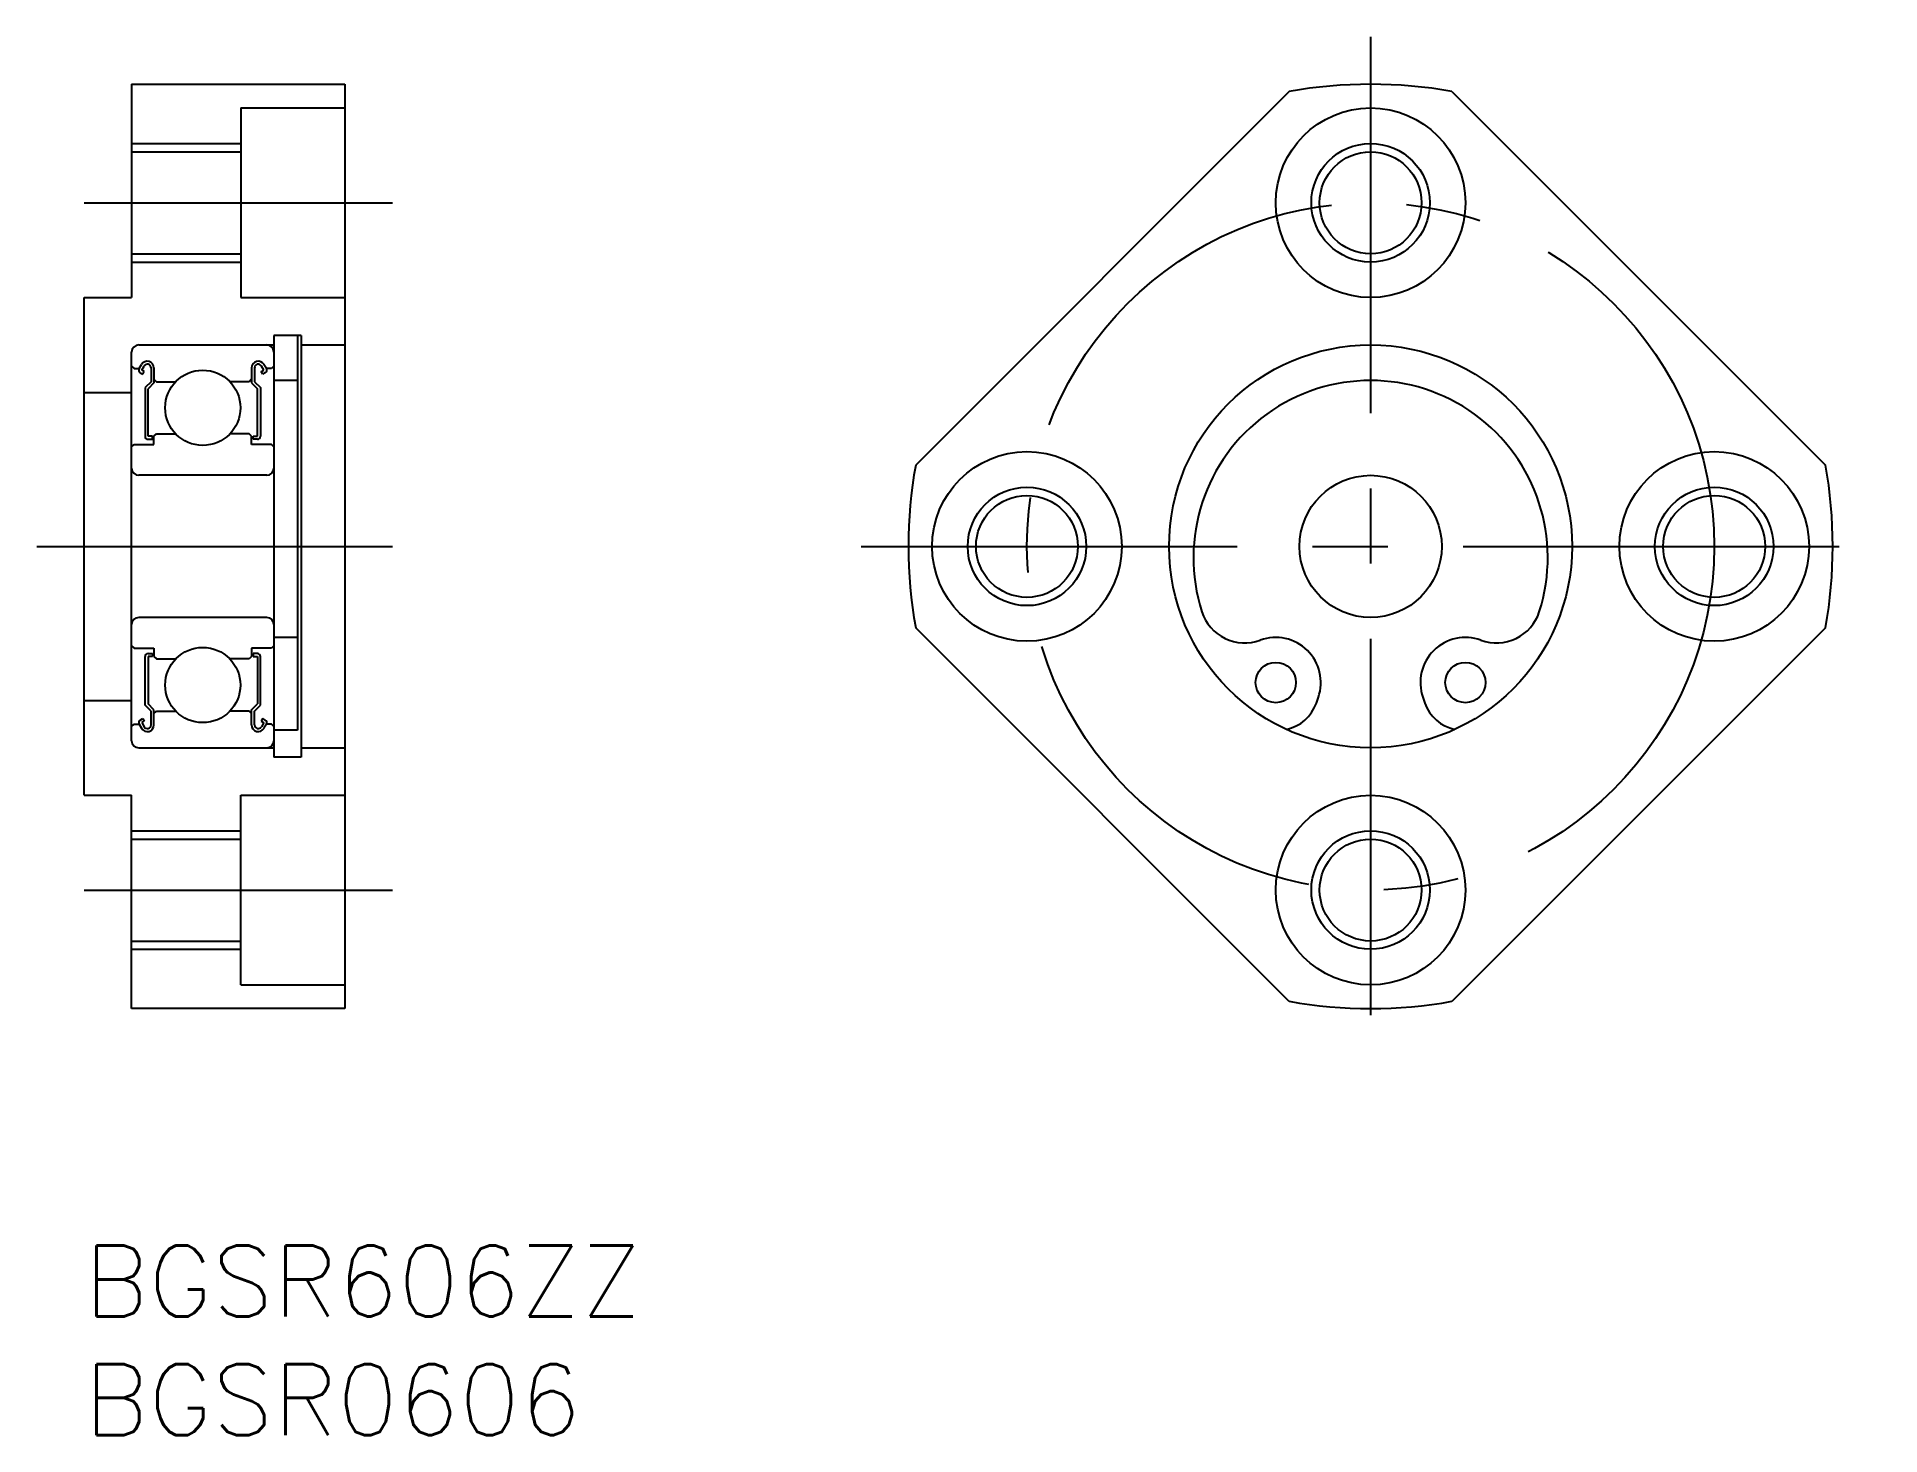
# Model space of a CAD drawing. Extents: x -2 to 75.8, y -8 to 51.
import ezdxf

# ---------------------------------------------------------------- set-up
doc = ezdxf.new("R2010")
doc.units = 0
doc.header["$LTSCALE"] = 0.5
doc.linetypes.add('CENTER', pattern=[50.8, 31.75, -6.35, 6.35, -6.35])
for name, color, linetype in [('MSM_CENTER', 1, 'CENTER'), ('MSM_CONTINUOUS', 7, 'CONTINUOUS'), ('MSM_NARROW', 5, 'CONTINUOUS'), ('MSM_PART_NUMBER', 7, 'CONTINUOUS')]:
    doc.layers.add(name, color=color, linetype=linetype)
doc.styles.get("Standard").update_dxf_attribs({"font": 'txt.shx', "height": 3, "bigfont": 'bigfont.shx'})

# ---------------------------------------------------------------- blocks, each defined once
blk = doc.blocks.new('*U3')
at = {"layer": 'MSM_PART_NUMBER'}
blk.add_text('BGSR606ZZ', height=3, dxfattribs=at).set_placement((0, -3))
blk = doc.blocks.new('*U4')
at = {"layer": 'MSM_PART_NUMBER'}
blk.add_text('BGSR0606', height=3, dxfattribs=at).set_placement((0, -8))

msp = doc.modelspace()

# ---------------------------------------------------------------- linework, layer by layer
at = {"layer": 'MSM_CENTER'}
for p, q in [((54.278, 51), (54.278, 8)), ((0, 44), (13, 44)), ((-2, 29.5), (13, 29.5)), ((32.778, 29.5), (75.778, 29.5)), ((0, 15), (13, 15))]:
    msp.add_line(p, q, dxfattribs=at)
msp.add_circle((54.278, 29.5), 14.5, dxfattribs=at)
at = {"layer": 'MSM_CONTINUOUS'}
for p, q in [((2, 49), (11, 49)), ((2, 49), (2, 40)), ((11, 49), (11, 10)), ((50.846, 48.696), (35.082, 32.932)), ((57.71, 48.696), (73.473, 32.932)), ((6.6, 48), (6.6, 40)), ((6.6, 48), (11, 48)), ((2, 46.15), (6.6, 46.15)), ((2, 41.85), (6.6, 41.85)), ((0, 19), (0, 40)), ((0, 40), (2, 40)), ((6.6, 40), (11, 40)), ((9.15, 38.4, 0.5), (8, 38.4, 0.5)), ((8, 38.4), (8, 20.6)), ((9, 38.4), (9, 21.745)), ((9.15, 38.4), (9.15, 20.6)), ((2, 21.3), (2, 37.7)), ((2.3, 38), (8, 38)), ((9.15, 38, 1), (11, 38, 1)), ((2, 37.1), (2.1, 37)), ((2.1, 37), (2.314, 37)), ((2.314, 37), (2.416, 37.173)), ((2.36, 36.829), (2.469, 36.766)), ((2.423, 36.937), (2.525, 37.11)), ((2.531, 36.874), (2.423, 36.937)), ((2.469, 36.766), (2.531, 36.874)), ((2.816, 37.032), (2.816, 36.45)), ((2.942, 37.032), (2.942, 36.398)), ((7.058, 37.032), (7.058, 36.398)), ((7.184, 37.032), (7.184, 36.45)), ((7.469, 36.874), (7.577, 36.937)), ((7.531, 36.766), (7.469, 36.874)), ((7.577, 36.937), (7.475, 37.11)), ((7.64, 36.829), (7.531, 36.766)), ((7.686, 37), (7.584, 37.173)), ((7.9, 37), (7.686, 37)), ((8, 37.1), (7.9, 37)), ((0, 36), (2, 36)), ((2.816, 36.45), (2.565, 36.199)), ((2.565, 36.199), (2.565, 34.146)), ((2.942, 36.398), (2.691, 36.147)), ((2.691, 34.146), (2.691, 36.147)), ((2.942, 36.55), (3.042, 36.45)), ((3.042, 36.45), (3.855, 36.45)), ((6.958, 36.45), (6.145, 36.45)), ((7.058, 36.55), (6.958, 36.45)), ((7.058, 36.398), (7.309, 36.147)), ((7.184, 36.45), (7.435, 36.199)), ((7.309, 34.146), (7.309, 36.147)), ((7.435, 36.199), (7.435, 34.146)), ((9, 36.5, 0.5), (8, 36.5, 0.5)), ((2.942, 34.15), (3.042, 34.25)), ((3.042, 34.25), (3.855, 34.25)), ((6.958, 34.25), (6.145, 34.25)), ((7.058, 34.15), (6.958, 34.25)), ((2, 33.7), (2.1, 33.8)), ((2.1, 33.8), (2.942, 33.8)), ((2.879, 34.146), (2.691, 34.146)), ((2.691, 34.02), (2.879, 34.02)), ((2.879, 34.02), (2.879, 34.146)), ((2.942, 33.8), (2.942, 34.15)), ((7.058, 33.8), (7.058, 34.15)), ((7.9, 33.8), (7.058, 33.8)), ((7.121, 34.02), (7.121, 34.146)), ((7.121, 34.146), (7.309, 34.146)), ((7.309, 34.02), (7.121, 34.02)), ((8, 33.7), (7.9, 33.8)), ((7.7, 32.5), (2.3, 32.5)), ((7.7, 26.5), (2.3, 26.5)), ((50.846, 10.304), (35.082, 26.068)), ((73.473, 26.068), (57.71, 10.304)), ((2, 25.3), (2.1, 25.2)), ((2.1, 25.2), (2.942, 25.2)), ((2.691, 24.98), (2.879, 24.98)), ((2.879, 24.98), (2.879, 24.854)), ((2.942, 25.2), (2.942, 24.85)), ((7.058, 25.2), (7.058, 24.85)), ((7.9, 25.2), (7.058, 25.2)), ((7.121, 24.98), (7.121, 24.854)), ((7.309, 24.98), (7.121, 24.98)), ((8, 25.3), (7.9, 25.2)), ((9, 25.655, 0.5), (8, 25.655, 0.5)), ((2.565, 22.801), (2.565, 24.854)), ((2.691, 24.854), (2.691, 22.853)), ((2.879, 24.854), (2.691, 24.854)), ((2.942, 24.85), (3.042, 24.75)), ((3.042, 24.75), (3.855, 24.75)), ((6.958, 24.75), (6.145, 24.75)), ((7.058, 24.85), (6.958, 24.75)), ((7.121, 24.854), (7.309, 24.854)), ((7.309, 24.854), (7.309, 22.853)), ((7.435, 22.801), (7.435, 24.854)), ((0, 23), (2, 23)), ((2.816, 22.55), (2.565, 22.801)), ((2.942, 22.602), (2.691, 22.853)), ((2.942, 21.968), (2.942, 22.602)), ((7.058, 22.602), (7.309, 22.853)), ((7.058, 21.968), (7.058, 22.602)), ((7.184, 22.55), (7.435, 22.801)), ((51.988, 22.889, 0.5), (52.073, 23.134, 0.5)), ((56.482, 23.134, 0.5), (56.567, 22.889, 0.5)), ((2, 21.9), (2.1, 22)), ((2.1, 22), (2.314, 22)), ((2.314, 22), (2.416, 21.827)), ((2.36, 22.171), (2.469, 22.234)), ((2.531, 22.126), (2.423, 22.063)), ((2.423, 22.063), (2.525, 21.89)), ((2.469, 22.234), (2.531, 22.126)), ((2.816, 21.968), (2.816, 22.55)), ((2.942, 22.45), (3.042, 22.55)), ((3.042, 22.55), (3.855, 22.55)), ((6.958, 22.55), (6.145, 22.55)), ((7.058, 22.45), (6.958, 22.55)), ((7.184, 21.968), (7.184, 22.55)), ((7.531, 22.234), (7.469, 22.126)), ((7.469, 22.126), (7.577, 22.063)), ((7.577, 22.063), (7.475, 21.89)), ((7.64, 22.171), (7.531, 22.234)), ((7.686, 22), (7.584, 21.827)), ((7.9, 22), (7.686, 22)), ((8, 21.9), (7.9, 22)), ((9, 21.745, 0.5), (8, 21.745, 0.5)), ((2.3, 21), (8, 21)), ((9.15, 20.6, 0.5), (8, 20.6, 0.5)), ((9.15, 21, 1), (11, 21, 1)), ((0, 19), (2, 19)), ((2, 10), (2, 19)), ((6.6, 11), (6.6, 19)), ((6.6, 19), (11, 19)), ((2, 17.15), (6.6, 17.15)), ((2, 12.85), (6.6, 12.85)), ((6.6, 11), (11, 11)), ((11, 10), (2, 10))]:
    msp.add_line(p, q, dxfattribs=at)
for centre, radius in [((54.278, 44), 4), ((54.278, 44), 2.15), ((54.278, 29.5), 8.5), ((5, 35.35), 1.587), ((39.778, 29.5), 4), ((68.778, 29.5), 4), ((54.278, 29.5), 3), ((39.778, 29.5), 2.15), ((68.778, 29.5), 2.15), ((5, 23.65), 1.587), ((50.278, 23.755, 0.5), 0.85), ((58.278, 23.755, 0.5), 0.85), ((54.278, 15), 4), ((54.278, 15), 2.15)]:
    msp.add_circle(centre, radius, dxfattribs=at)
for centre, radius, start, end in [((54.278, 29.5), 19.5, 79.86384, 100.13616), ((2.3, 37.7), 0.3, 90, 180), ((7.7, 37.7), 0.3, 0, 90), ((2.423, 36.937), 0.126, 149.99264, 240.00259), ((2.66, 37.032), 0.282, 0, 150.00169), ((2.66, 37.032), 0.156, 0, 150.00191), ((7.34, 37.032), 0.282, 29.99831, 180), ((7.34, 37.032), 0.156, 29.99809, 180), ((7.577, 36.937), 0.126, 299.99741, 30.00736), ((54.278, 29.025, 0.5), 7.475, 342.22352, 197.77648), ((2.691, 34.146), 0.126, 180.00005, 270.00003), ((7.309, 34.146), 0.126, 269.99997, 359.99995), ((2.3, 32.8), 0.3, 180, 270), ((7.7, 32.8), 0.3, 270, 0), ((54.278, 29.5), 19.5, 169.86384, 190.13616), ((54.278, 29.5), 19.5, 349.86384, 10.13616), ((2.3, 26.2), 0.3, 90, 180), ((7.7, 26.2), 0.3, 0, 90), ((48.969, 27.323, 0.5), 1.9, 197.77648, 290.14679), ((59.587, 27.323, 0.5), 1.9, 249.85321, 342.22352), ((2.691, 24.854), 0.126, 89.99997, 179.99995), ((7.309, 24.854), 0.126, 0.00005, 90.00003), ((50.278, 23.755, 0.5), 1.9, 340.89939, 110.14679), ((58.278, 23.755, 0.5), 1.9, 69.85321, 199.10061), ((50.382, 23.445, 0.5), 1.7, 281.54279, 340.89939), ((58.174, 23.445, 0.5), 1.7, 199.10061, 258.45721), ((2.423, 22.063), 0.126, 119.99741, 210.00736), ((2.66, 21.968), 0.282, 209.99831, 0), ((2.66, 21.968), 0.156, 209.99809, 0), ((7.34, 21.968), 0.282, 180, 330.00169), ((7.34, 21.968), 0.156, 180, 330.00191), ((7.577, 22.063), 0.126, 329.99264, 60.00259), ((2.3, 21.3), 0.3, 180, 270), ((7.7, 21.3), 0.3, 270, 0), ((54.278, 29.5), 19.5, 259.86384, 280.13616)]:
    msp.add_arc(centre, radius, start, end, dxfattribs=at)
at = {"layer": 'MSM_NARROW'}
for p, q in [((2, 46.5), (6.6, 46.5)), ((2, 41.5), (6.6, 41.5)), ((2, 17.5), (6.6, 17.5)), ((2, 12.5), (6.6, 12.5))]:
    msp.add_line(p, q, dxfattribs=at)
for centre in [(54.278, 44), (39.778, 29.5), (68.778, 29.5), (54.278, 15)]:
    msp.add_circle(centre, 2.5, dxfattribs=at)

# ---------------------------------------------------------------- block references
at = {"layer": 'MSM_CONTINUOUS'}
for name in ['*U3', '*U4']:
    msp.add_blockref(name, (0, 0), dxfattribs=at)

doc.saveas('drawing.dxf')
